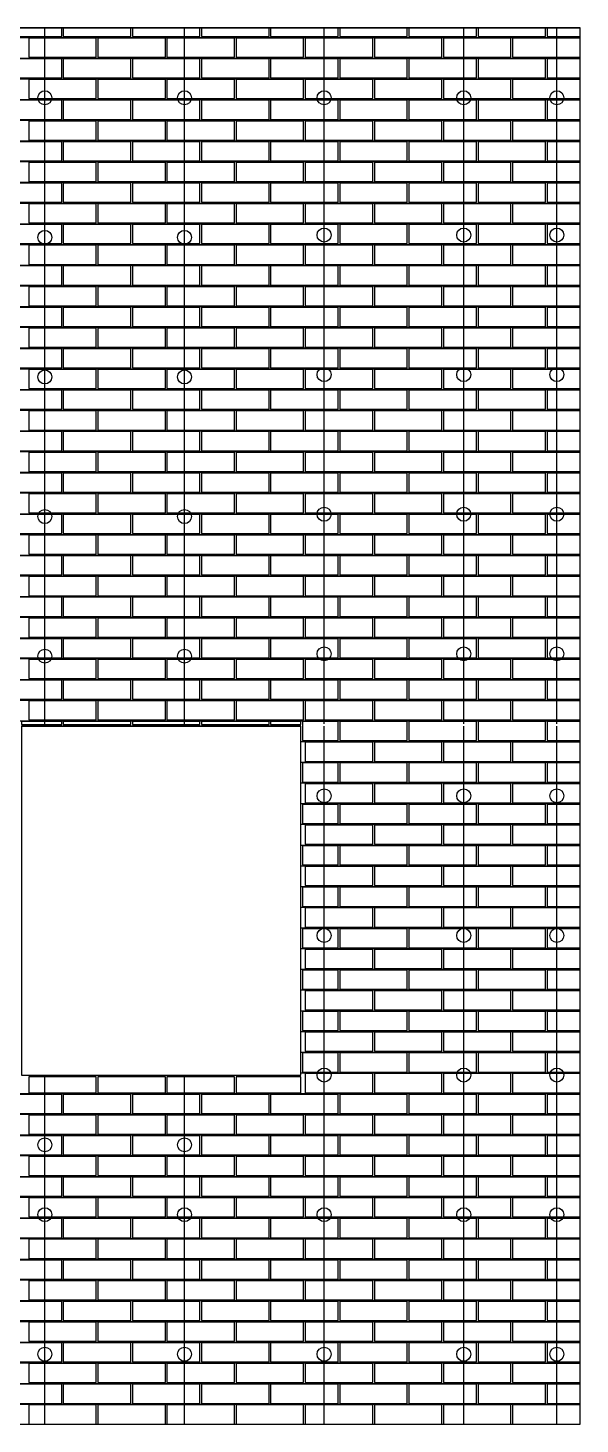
# Model space of a CAD drawing. Header units: millimetres. Extents: x 0 to 6000, y 0 to 6000.
# Drawn here: x 3628 to 6000, y 0 to 6000 of the extents above; entities that cross this region are included whole.
import ezdxf

# ---------------------------------------------------------------- set-up
doc = ezdxf.new("R2010")
doc.units = ezdxf.units.MM
for name, color, linetype in [('SOURCE_OUTER', 7, 'Continuous'), ('SOURCE_WINDOWS', 4, 'Continuous'), ('TUTORIAL_BRACKETS', 1, 'Continuous'), ('TUTORIAL_CUT', 32, 'Continuous'), ('TUTORIAL_RAILS', 5, 'Continuous'), ('TUTORIAL_SHINA', 3, 'Continuous'), ('TUTORIAL_TILES', 30, 'Continuous')]:
    doc.layers.add(name, color=color, linetype=linetype)

msp = doc.modelspace()

# ---------------------------------------------------------------- linework, layer by layer
at = {"layer": 'SOURCE_OUTER'}
msp.add_lwpolyline([(0, 0), (6000, 0), (6000, 6000), (0, 6000)], close=True, dxfattribs=at)
at = {"layer": 'SOURCE_WINDOWS'}
msp.add_lwpolyline([(3600, 1500), (4800, 1500), (4800, 3000), (3600, 3000)], close=True, dxfattribs=at)
at = {"layer": 'TUTORIAL_BRACKETS'}
for centre in [(3700, 5700), (4300, 5700), (4900, 5700), (5500, 5700), (5900, 5700), (3700, 5100), (4300, 5100), (4900, 5110), (5500, 5110), (5900, 5110), (3700, 4500), (4300, 4500), (4900, 4510), (5500, 4510), (5900, 4510), (3700, 3900), (4300, 3900), (4900, 3910), (5500, 3910), (5900, 3910), (3700, 3300), (4300, 3300), (4900, 3310), (5500, 3310), (5900, 3310), (4900, 2700), (5500, 2700), (5900, 2700), (4900, 2100), (5500, 2100), (5900, 2100), (4900, 1500), (5500, 1500), (5900, 1500), (3700, 1200), (4300, 1200), (3700, 900), (4300, 900), (4900, 900), (5500, 900), (5900, 900), (3700, 300), (4300, 300), (4900, 300), (5500, 300), (5900, 300)]:
    msp.add_circle(centre, 30, dxfattribs=at)
at = {"layer": 'TUTORIAL_CUT'}
for points in [[(3482.5, 5963), (3772.5, 5963), (3772.5, 6000), (3482.5, 6000)], [(3779.5, 5963), (4069.5, 5963), (4069.5, 6000), (3779.5, 6000)], [(4076.5, 5963), (4366.5, 5963), (4366.5, 6000), (4076.5, 6000)], [(4373.5, 5963), (4663.5, 5963), (4663.5, 6000), (4373.5, 6000)], [(4670.5, 5963), (4960.5, 5963), (4960.5, 6000), (4670.5, 6000)], [(4967.5, 5963), (5257.5, 5963), (5257.5, 6000), (4967.5, 6000)], [(5264.5, 5963), (5554.5, 5963), (5554.5, 6000), (5264.5, 6000)], [(5561.5, 5963), (5851.5, 5963), (5851.5, 6000), (5561.5, 6000)], [(5858.5, 5963), (6000, 5963), (6000, 6000), (5858.5, 6000)], [(5858.5, 5785), (6000, 5785), (6000, 5867), (5858.5, 5867)], [(5858.5, 5607), (6000, 5607), (6000, 5689), (5858.5, 5689)], [(5858.5, 5429), (6000, 5429), (6000, 5511), (5858.5, 5511)], [(5858.5, 5251), (6000, 5251), (6000, 5333), (5858.5, 5333)], [(5858.5, 5073), (6000, 5073), (6000, 5155), (5858.5, 5155)], [(5858.5, 4895), (6000, 4895), (6000, 4977), (5858.5, 4977)], [(5858.5, 4717), (6000, 4717), (6000, 4799), (5858.5, 4799)], [(5858.5, 4539), (6000, 4539), (6000, 4621), (5858.5, 4621)], [(5858.5, 4361), (6000, 4361), (6000, 4443), (5858.5, 4443)], [(5858.5, 4183), (6000, 4183), (6000, 4265), (5858.5, 4265)], [(5858.5, 4005), (6000, 4005), (6000, 4087), (5858.5, 4087)], [(5858.5, 3827), (6000, 3827), (6000, 3909), (5858.5, 3909)], [(5858.5, 3649), (6000, 3649), (6000, 3731), (5858.5, 3731)], [(5858.5, 3471), (6000, 3471), (6000, 3553), (5858.5, 3553)], [(5858.5, 3293), (6000, 3293), (6000, 3375), (5858.5, 3375)], [(5858.5, 3115), (6000, 3115), (6000, 3197), (5858.5, 3197)], [(3600, 3007), (3772.5, 3007), (3772.5, 3019), (3600, 3019)], [(3779.5, 3007), (4069.5, 3007), (4069.5, 3019), (3779.5, 3019)], [(4076.5, 3007), (4366.5, 3007), (4366.5, 3019), (4076.5, 3019)], [(4373.5, 3007), (4663.5, 3007), (4663.5, 3019), (4373.5, 3019)], [(4670.5, 3007), (4800, 3007), (4800, 3019), (4670.5, 3019)], [(4807, 2937), (4960.5, 2937), (4960.5, 3019), (4807, 3019)], [(5858.5, 2937), (6000, 2937), (6000, 3019), (5858.5, 3019)], [(4807, 2759), (4960.5, 2759), (4960.5, 2841), (4807, 2841)], [(5858.5, 2759), (6000, 2759), (6000, 2841), (5858.5, 2841)], [(4807, 2581), (4960.5, 2581), (4960.5, 2663), (4807, 2663)], [(5858.5, 2581), (6000, 2581), (6000, 2663), (5858.5, 2663)], [(4807, 2403), (4960.5, 2403), (4960.5, 2485), (4807, 2485)], [(5858.5, 2403), (6000, 2403), (6000, 2485), (5858.5, 2485)], [(4807, 2225), (4960.5, 2225), (4960.5, 2307), (4807, 2307)], [(5858.5, 2225), (6000, 2225), (6000, 2307), (5858.5, 2307)], [(4807, 2047), (4960.5, 2047), (4960.5, 2129), (4807, 2129)], [(5858.5, 2047), (6000, 2047), (6000, 2129), (5858.5, 2129)], [(4807, 1869), (4960.5, 1869), (4960.5, 1951), (4807, 1951)], [(5858.5, 1869), (6000, 1869), (6000, 1951), (5858.5, 1951)], [(4807, 1691), (4960.5, 1691), (4960.5, 1773), (4807, 1773)], [(5858.5, 1691), (6000, 1691), (6000, 1773), (5858.5, 1773)], [(4807, 1513), (4960.5, 1513), (4960.5, 1595), (4807, 1595)], [(5858.5, 1513), (6000, 1513), (6000, 1595), (5858.5, 1595)], [(3631, 1424), (3921, 1424), (3921, 1493), (3631, 1493)], [(3928, 1424), (4218, 1424), (4218, 1493), (3928, 1493)], [(4225, 1424), (4515, 1424), (4515, 1493), (4225, 1493)], [(4522, 1424), (4800, 1424), (4800, 1493), (4522, 1493)], [(5858.5, 1335), (6000, 1335), (6000, 1417), (5858.5, 1417)], [(5858.5, 1157), (6000, 1157), (6000, 1239), (5858.5, 1239)], [(5858.5, 979), (6000, 979), (6000, 1061), (5858.5, 1061)], [(5858.5, 801), (6000, 801), (6000, 883), (5858.5, 883)], [(5858.5, 623), (6000, 623), (6000, 705), (5858.5, 705)], [(5858.5, 445), (6000, 445), (6000, 527), (5858.5, 527)], [(5858.5, 267), (6000, 267), (6000, 349), (5858.5, 349)], [(5858.5, 89), (6000, 89), (6000, 171), (5858.5, 171)]]:
    msp.add_lwpolyline(points, close=True, dxfattribs=at)
at = {"layer": 'TUTORIAL_RAILS'}
for p, q in [((3700, 3000), (3700, 6000)), ((4300, 3000), (4300, 6000)), ((4900, 3010), (4900, 6000)), ((5500, 3010), (5500, 6000)), ((5900, 3010), (5900, 6000)), ((4900, 0), (4900, 3000)), ((5500, 0), (5500, 3000)), ((5900, 0), (5900, 3000)), ((3700, 0), (3700, 1500)), ((4300, 0), (4300, 1500))]:
    msp.add_line(p, q, dxfattribs=at)
at = {"layer": 'TUTORIAL_SHINA'}
for p, q in [((2500, 6000), (4900, 6000)), ((4900, 6000), (6000, 6000)), ((2500, 5959.5), (4900, 5959.5)), ((4900, 5959.5), (6000, 5959.5)), ((2500, 5870.5), (4900, 5870.5)), ((4900, 5870.5), (6000, 5870.5)), ((2500, 5781.5), (4900, 5781.5)), ((4900, 5781.5), (6000, 5781.5)), ((2500, 5692.5), (4900, 5692.5)), ((4900, 5692.5), (6000, 5692.5)), ((2500, 5603.5), (4900, 5603.5)), ((4900, 5603.5), (6000, 5603.5)), ((2500, 5514.5), (4900, 5514.5)), ((4900, 5514.5), (6000, 5514.5)), ((2500, 5425.5), (4900, 5425.5)), ((4900, 5425.5), (6000, 5425.5)), ((2500, 5336.5), (4900, 5336.5)), ((4900, 5336.5), (6000, 5336.5)), ((2500, 5247.5), (4900, 5247.5)), ((4900, 5247.5), (6000, 5247.5)), ((2500, 5158.5), (4900, 5158.5)), ((4900, 5158.5), (6000, 5158.5)), ((2500, 5069.5), (4900, 5069.5)), ((4900, 5069.5), (6000, 5069.5)), ((2500, 4980.5), (4900, 4980.5)), ((4900, 4980.5), (6000, 4980.5)), ((2500, 4891.5), (4900, 4891.5)), ((4900, 4891.5), (6000, 4891.5)), ((2500, 4802.5), (4900, 4802.5)), ((4900, 4802.5), (6000, 4802.5)), ((2500, 4713.5), (4900, 4713.5)), ((4900, 4713.5), (6000, 4713.5)), ((2500, 4624.5), (4900, 4624.5)), ((4900, 4624.5), (6000, 4624.5)), ((2500, 4535.5), (4900, 4535.5)), ((4900, 4535.5), (6000, 4535.5)), ((2500, 4446.5), (4900, 4446.5)), ((4900, 4446.5), (6000, 4446.5)), ((2500, 4357.5), (4900, 4357.5)), ((4900, 4357.5), (6000, 4357.5)), ((2500, 4268.5), (4900, 4268.5)), ((4900, 4268.5), (6000, 4268.5)), ((2500, 4179.5), (4900, 4179.5)), ((4900, 4179.5), (6000, 4179.5)), ((2500, 4090.5), (4900, 4090.5)), ((4900, 4090.5), (6000, 4090.5)), ((2500, 4001.5), (4900, 4001.5)), ((4900, 4001.5), (6000, 4001.5)), ((2500, 3912.5), (4900, 3912.5)), ((4900, 3912.5), (6000, 3912.5)), ((2500, 3823.5), (4900, 3823.5)), ((4900, 3823.5), (6000, 3823.5)), ((2500, 3734.5), (4900, 3734.5)), ((4900, 3734.5), (6000, 3734.5)), ((2500, 3645.5), (4900, 3645.5)), ((4900, 3645.5), (6000, 3645.5)), ((2500, 3556.5), (4900, 3556.5)), ((4900, 3556.5), (6000, 3556.5)), ((2500, 3467.5), (4900, 3467.5)), ((4900, 3467.5), (6000, 3467.5)), ((2500, 3378.5), (4900, 3378.5)), ((4900, 3378.5), (6000, 3378.5)), ((2500, 3289.5), (4900, 3289.5)), ((4900, 3289.5), (6000, 3289.5)), ((2500, 3200.5), (4900, 3200.5)), ((4900, 3200.5), (6000, 3200.5)), ((2500, 3111.5), (4900, 3111.5)), ((4900, 3111.5), (6000, 3111.5)), ((2500, 3022.5), (4900, 3022.5)), ((3600, 3000), (4800, 3000)), ((4900, 3022.5), (6000, 3022.5)), ((4800, 2933.5), (6000, 2933.5)), ((4800, 2844.5), (6000, 2844.5)), ((4800, 2755.5), (6000, 2755.5)), ((4800, 2666.5), (6000, 2666.5)), ((4800, 2577.5), (6000, 2577.5)), ((4800, 2488.5), (6000, 2488.5)), ((4800, 2399.5), (6000, 2399.5)), ((4800, 2310.5), (6000, 2310.5)), ((4800, 2221.5), (6000, 2221.5)), ((4800, 2132.5), (6000, 2132.5)), ((4800, 2043.5), (6000, 2043.5)), ((4800, 1954.5), (6000, 1954.5)), ((4800, 1865.5), (6000, 1865.5)), ((4800, 1776.5), (6000, 1776.5)), ((4800, 1687.5), (6000, 1687.5)), ((4800, 1598.5), (6000, 1598.5)), ((3600, 1500), (4800, 1500)), ((4800, 1509.5), (6000, 1509.5)), ((2500, 1420.5), (4900, 1420.5)), ((4900, 1420.5), (6000, 1420.5)), ((2500, 1331.5), (4900, 1331.5)), ((4900, 1331.5), (6000, 1331.5)), ((2500, 1242.5), (4900, 1242.5)), ((4900, 1242.5), (6000, 1242.5)), ((2500, 1153.5), (4900, 1153.5)), ((4900, 1153.5), (6000, 1153.5)), ((2500, 1064.5), (4900, 1064.5)), ((4900, 1064.5), (6000, 1064.5)), ((2500, 975.5), (4900, 975.5)), ((4900, 975.5), (6000, 975.5)), ((2500, 886.5), (4900, 886.5)), ((4900, 886.5), (6000, 886.5)), ((2500, 797.5), (4900, 797.5)), ((4900, 797.5), (6000, 797.5)), ((2500, 708.5), (4900, 708.5)), ((4900, 708.5), (6000, 708.5)), ((2500, 619.5), (4900, 619.5)), ((4900, 619.5), (6000, 619.5)), ((2500, 530.5), (4900, 530.5)), ((4900, 530.5), (6000, 530.5)), ((2500, 441.5), (4900, 441.5)), ((4900, 441.5), (6000, 441.5)), ((2500, 352.5), (4900, 352.5)), ((4900, 352.5), (6000, 352.5)), ((2500, 263.5), (4900, 263.5)), ((4900, 263.5), (6000, 263.5)), ((2500, 174.5), (4900, 174.5)), ((4900, 174.5), (6000, 174.5)), ((2500, 85.5), (4900, 85.5)), ((4900, 85.5), (6000, 85.5)), ((2500, 0), (4900, 0)), ((4900, 0), (6000, 0))]:
    msp.add_line(p, q, dxfattribs=at)
at = {"layer": 'TUTORIAL_TILES'}
for points in [[(3631, 5874), (3921, 5874), (3921, 5956), (3631, 5956)], [(3928, 5874), (4218, 5874), (4218, 5956), (3928, 5956)], [(4225, 5874), (4515, 5874), (4515, 5956), (4225, 5956)], [(4522, 5874), (4812, 5874), (4812, 5956), (4522, 5956)], [(4819, 5874), (5109, 5874), (5109, 5956), (4819, 5956)], [(5116, 5874), (5406, 5874), (5406, 5956), (5116, 5956)], [(5413, 5874), (5703, 5874), (5703, 5956), (5413, 5956)], [(5710, 5874), (6000, 5874), (6000, 5956), (5710, 5956)], [(3482.5, 5785), (3772.5, 5785), (3772.5, 5867), (3482.5, 5867)], [(3779.5, 5785), (4069.5, 5785), (4069.5, 5867), (3779.5, 5867)], [(4076.5, 5785), (4366.5, 5785), (4366.5, 5867), (4076.5, 5867)], [(4373.5, 5785), (4663.5, 5785), (4663.5, 5867), (4373.5, 5867)], [(4670.5, 5785), (4960.5, 5785), (4960.5, 5867), (4670.5, 5867)], [(4967.5, 5785), (5257.5, 5785), (5257.5, 5867), (4967.5, 5867)], [(5264.5, 5785), (5554.5, 5785), (5554.5, 5867), (5264.5, 5867)], [(5561.5, 5785), (5851.5, 5785), (5851.5, 5867), (5561.5, 5867)], [(3631, 5696), (3921, 5696), (3921, 5778), (3631, 5778)], [(3928, 5696), (4218, 5696), (4218, 5778), (3928, 5778)], [(4225, 5696), (4515, 5696), (4515, 5778), (4225, 5778)], [(4522, 5696), (4812, 5696), (4812, 5778), (4522, 5778)], [(4819, 5696), (5109, 5696), (5109, 5778), (4819, 5778)], [(5116, 5696), (5406, 5696), (5406, 5778), (5116, 5778)], [(5413, 5696), (5703, 5696), (5703, 5778), (5413, 5778)], [(5710, 5696), (6000, 5696), (6000, 5778), (5710, 5778)], [(3482.5, 5607), (3772.5, 5607), (3772.5, 5689), (3482.5, 5689)], [(3779.5, 5607), (4069.5, 5607), (4069.5, 5689), (3779.5, 5689)], [(4076.5, 5607), (4366.5, 5607), (4366.5, 5689), (4076.5, 5689)], [(4373.5, 5607), (4663.5, 5607), (4663.5, 5689), (4373.5, 5689)], [(4670.5, 5607), (4960.5, 5607), (4960.5, 5689), (4670.5, 5689)], [(4967.5, 5607), (5257.5, 5607), (5257.5, 5689), (4967.5, 5689)], [(5264.5, 5607), (5554.5, 5607), (5554.5, 5689), (5264.5, 5689)], [(5561.5, 5607), (5851.5, 5607), (5851.5, 5689), (5561.5, 5689)], [(3631, 5518), (3921, 5518), (3921, 5600), (3631, 5600)], [(3928, 5518), (4218, 5518), (4218, 5600), (3928, 5600)], [(4225, 5518), (4515, 5518), (4515, 5600), (4225, 5600)], [(4522, 5518), (4812, 5518), (4812, 5600), (4522, 5600)], [(4819, 5518), (5109, 5518), (5109, 5600), (4819, 5600)], [(5116, 5518), (5406, 5518), (5406, 5600), (5116, 5600)], [(5413, 5518), (5703, 5518), (5703, 5600), (5413, 5600)], [(5710, 5518), (6000, 5518), (6000, 5600), (5710, 5600)], [(3482.5, 5429), (3772.5, 5429), (3772.5, 5511), (3482.5, 5511)], [(3779.5, 5429), (4069.5, 5429), (4069.5, 5511), (3779.5, 5511)], [(4076.5, 5429), (4366.5, 5429), (4366.5, 5511), (4076.5, 5511)], [(4373.5, 5429), (4663.5, 5429), (4663.5, 5511), (4373.5, 5511)], [(4670.5, 5429), (4960.5, 5429), (4960.5, 5511), (4670.5, 5511)], [(4967.5, 5429), (5257.5, 5429), (5257.5, 5511), (4967.5, 5511)], [(5264.5, 5429), (5554.5, 5429), (5554.5, 5511), (5264.5, 5511)], [(5561.5, 5429), (5851.5, 5429), (5851.5, 5511), (5561.5, 5511)], [(3631, 5340), (3921, 5340), (3921, 5422), (3631, 5422)], [(3928, 5340), (4218, 5340), (4218, 5422), (3928, 5422)], [(4225, 5340), (4515, 5340), (4515, 5422), (4225, 5422)], [(4522, 5340), (4812, 5340), (4812, 5422), (4522, 5422)], [(4819, 5340), (5109, 5340), (5109, 5422), (4819, 5422)], [(5116, 5340), (5406, 5340), (5406, 5422), (5116, 5422)], [(5413, 5340), (5703, 5340), (5703, 5422), (5413, 5422)], [(5710, 5340), (6000, 5340), (6000, 5422), (5710, 5422)], [(3482.5, 5251), (3772.5, 5251), (3772.5, 5333), (3482.5, 5333)], [(3779.5, 5251), (4069.5, 5251), (4069.5, 5333), (3779.5, 5333)], [(4076.5, 5251), (4366.5, 5251), (4366.5, 5333), (4076.5, 5333)], [(4373.5, 5251), (4663.5, 5251), (4663.5, 5333), (4373.5, 5333)], [(4670.5, 5251), (4960.5, 5251), (4960.5, 5333), (4670.5, 5333)], [(4967.5, 5251), (5257.5, 5251), (5257.5, 5333), (4967.5, 5333)], [(5264.5, 5251), (5554.5, 5251), (5554.5, 5333), (5264.5, 5333)], [(5561.5, 5251), (5851.5, 5251), (5851.5, 5333), (5561.5, 5333)], [(3631, 5162), (3921, 5162), (3921, 5244), (3631, 5244)], [(3928, 5162), (4218, 5162), (4218, 5244), (3928, 5244)], [(4225, 5162), (4515, 5162), (4515, 5244), (4225, 5244)], [(4522, 5162), (4812, 5162), (4812, 5244), (4522, 5244)], [(4819, 5162), (5109, 5162), (5109, 5244), (4819, 5244)], [(5116, 5162), (5406, 5162), (5406, 5244), (5116, 5244)], [(5413, 5162), (5703, 5162), (5703, 5244), (5413, 5244)], [(5710, 5162), (6000, 5162), (6000, 5244), (5710, 5244)], [(3482.5, 5073), (3772.5, 5073), (3772.5, 5155), (3482.5, 5155)], [(3779.5, 5073), (4069.5, 5073), (4069.5, 5155), (3779.5, 5155)], [(4076.5, 5073), (4366.5, 5073), (4366.5, 5155), (4076.5, 5155)], [(4373.5, 5073), (4663.5, 5073), (4663.5, 5155), (4373.5, 5155)], [(4670.5, 5073), (4960.5, 5073), (4960.5, 5155), (4670.5, 5155)], [(4967.5, 5073), (5257.5, 5073), (5257.5, 5155), (4967.5, 5155)], [(5264.5, 5073), (5554.5, 5073), (5554.5, 5155), (5264.5, 5155)], [(5561.5, 5073), (5851.5, 5073), (5851.5, 5155), (5561.5, 5155)], [(3631, 4984), (3921, 4984), (3921, 5066), (3631, 5066)], [(3928, 4984), (4218, 4984), (4218, 5066), (3928, 5066)], [(4225, 4984), (4515, 4984), (4515, 5066), (4225, 5066)], [(4522, 4984), (4812, 4984), (4812, 5066), (4522, 5066)], [(4819, 4984), (5109, 4984), (5109, 5066), (4819, 5066)], [(5116, 4984), (5406, 4984), (5406, 5066), (5116, 5066)], [(5413, 4984), (5703, 4984), (5703, 5066), (5413, 5066)], [(5710, 4984), (6000, 4984), (6000, 5066), (5710, 5066)], [(3482.5, 4895), (3772.5, 4895), (3772.5, 4977), (3482.5, 4977)], [(3779.5, 4895), (4069.5, 4895), (4069.5, 4977), (3779.5, 4977)], [(4076.5, 4895), (4366.5, 4895), (4366.5, 4977), (4076.5, 4977)], [(4373.5, 4895), (4663.5, 4895), (4663.5, 4977), (4373.5, 4977)], [(4670.5, 4895), (4960.5, 4895), (4960.5, 4977), (4670.5, 4977)], [(4967.5, 4895), (5257.5, 4895), (5257.5, 4977), (4967.5, 4977)], [(5264.5, 4895), (5554.5, 4895), (5554.5, 4977), (5264.5, 4977)], [(5561.5, 4895), (5851.5, 4895), (5851.5, 4977), (5561.5, 4977)], [(3631, 4806), (3921, 4806), (3921, 4888), (3631, 4888)], [(3928, 4806), (4218, 4806), (4218, 4888), (3928, 4888)], [(4225, 4806), (4515, 4806), (4515, 4888), (4225, 4888)], [(4522, 4806), (4812, 4806), (4812, 4888), (4522, 4888)], [(4819, 4806), (5109, 4806), (5109, 4888), (4819, 4888)], [(5116, 4806), (5406, 4806), (5406, 4888), (5116, 4888)], [(5413, 4806), (5703, 4806), (5703, 4888), (5413, 4888)], [(5710, 4806), (6000, 4806), (6000, 4888), (5710, 4888)], [(3482.5, 4717), (3772.5, 4717), (3772.5, 4799), (3482.5, 4799)], [(3779.5, 4717), (4069.5, 4717), (4069.5, 4799), (3779.5, 4799)], [(4076.5, 4717), (4366.5, 4717), (4366.5, 4799), (4076.5, 4799)], [(4373.5, 4717), (4663.5, 4717), (4663.5, 4799), (4373.5, 4799)], [(4670.5, 4717), (4960.5, 4717), (4960.5, 4799), (4670.5, 4799)], [(4967.5, 4717), (5257.5, 4717), (5257.5, 4799), (4967.5, 4799)], [(5264.5, 4717), (5554.5, 4717), (5554.5, 4799), (5264.5, 4799)], [(5561.5, 4717), (5851.5, 4717), (5851.5, 4799), (5561.5, 4799)], [(3631, 4628), (3921, 4628), (3921, 4710), (3631, 4710)], [(3928, 4628), (4218, 4628), (4218, 4710), (3928, 4710)], [(4225, 4628), (4515, 4628), (4515, 4710), (4225, 4710)], [(4522, 4628), (4812, 4628), (4812, 4710), (4522, 4710)], [(4819, 4628), (5109, 4628), (5109, 4710), (4819, 4710)], [(5116, 4628), (5406, 4628), (5406, 4710), (5116, 4710)], [(5413, 4628), (5703, 4628), (5703, 4710), (5413, 4710)], [(5710, 4628), (6000, 4628), (6000, 4710), (5710, 4710)], [(3482.5, 4539), (3772.5, 4539), (3772.5, 4621), (3482.5, 4621)], [(3779.5, 4539), (4069.5, 4539), (4069.5, 4621), (3779.5, 4621)], [(4076.5, 4539), (4366.5, 4539), (4366.5, 4621), (4076.5, 4621)], [(4373.5, 4539), (4663.5, 4539), (4663.5, 4621), (4373.5, 4621)], [(4670.5, 4539), (4960.5, 4539), (4960.5, 4621), (4670.5, 4621)], [(4967.5, 4539), (5257.5, 4539), (5257.5, 4621), (4967.5, 4621)], [(5264.5, 4539), (5554.5, 4539), (5554.5, 4621), (5264.5, 4621)], [(5561.5, 4539), (5851.5, 4539), (5851.5, 4621), (5561.5, 4621)], [(3631, 4450), (3921, 4450), (3921, 4532), (3631, 4532)], [(3928, 4450), (4218, 4450), (4218, 4532), (3928, 4532)], [(4225, 4450), (4515, 4450), (4515, 4532), (4225, 4532)], [(4522, 4450), (4812, 4450), (4812, 4532), (4522, 4532)], [(4819, 4450), (5109, 4450), (5109, 4532), (4819, 4532)], [(5116, 4450), (5406, 4450), (5406, 4532), (5116, 4532)], [(5413, 4450), (5703, 4450), (5703, 4532), (5413, 4532)], [(5710, 4450), (6000, 4450), (6000, 4532), (5710, 4532)], [(3482.5, 4361), (3772.5, 4361), (3772.5, 4443), (3482.5, 4443)], [(3779.5, 4361), (4069.5, 4361), (4069.5, 4443), (3779.5, 4443)], [(4076.5, 4361), (4366.5, 4361), (4366.5, 4443), (4076.5, 4443)], [(4373.5, 4361), (4663.5, 4361), (4663.5, 4443), (4373.5, 4443)], [(4670.5, 4361), (4960.5, 4361), (4960.5, 4443), (4670.5, 4443)], [(4967.5, 4361), (5257.5, 4361), (5257.5, 4443), (4967.5, 4443)], [(5264.5, 4361), (5554.5, 4361), (5554.5, 4443), (5264.5, 4443)], [(5561.5, 4361), (5851.5, 4361), (5851.5, 4443), (5561.5, 4443)], [(3631, 4272), (3921, 4272), (3921, 4354), (3631, 4354)], [(3928, 4272), (4218, 4272), (4218, 4354), (3928, 4354)], [(4225, 4272), (4515, 4272), (4515, 4354), (4225, 4354)], [(4522, 4272), (4812, 4272), (4812, 4354), (4522, 4354)], [(4819, 4272), (5109, 4272), (5109, 4354), (4819, 4354)], [(5116, 4272), (5406, 4272), (5406, 4354), (5116, 4354)], [(5413, 4272), (5703, 4272), (5703, 4354), (5413, 4354)], [(5710, 4272), (6000, 4272), (6000, 4354), (5710, 4354)], [(3482.5, 4183), (3772.5, 4183), (3772.5, 4265), (3482.5, 4265)], [(3779.5, 4183), (4069.5, 4183), (4069.5, 4265), (3779.5, 4265)], [(4076.5, 4183), (4366.5, 4183), (4366.5, 4265), (4076.5, 4265)], [(4373.5, 4183), (4663.5, 4183), (4663.5, 4265), (4373.5, 4265)], [(4670.5, 4183), (4960.5, 4183), (4960.5, 4265), (4670.5, 4265)], [(4967.5, 4183), (5257.5, 4183), (5257.5, 4265), (4967.5, 4265)], [(5264.5, 4183), (5554.5, 4183), (5554.5, 4265), (5264.5, 4265)], [(5561.5, 4183), (5851.5, 4183), (5851.5, 4265), (5561.5, 4265)], [(3631, 4094), (3921, 4094), (3921, 4176), (3631, 4176)], [(3928, 4094), (4218, 4094), (4218, 4176), (3928, 4176)], [(4225, 4094), (4515, 4094), (4515, 4176), (4225, 4176)], [(4522, 4094), (4812, 4094), (4812, 4176), (4522, 4176)], [(4819, 4094), (5109, 4094), (5109, 4176), (4819, 4176)], [(5116, 4094), (5406, 4094), (5406, 4176), (5116, 4176)], [(5413, 4094), (5703, 4094), (5703, 4176), (5413, 4176)], [(5710, 4094), (6000, 4094), (6000, 4176), (5710, 4176)], [(3482.5, 4005), (3772.5, 4005), (3772.5, 4087), (3482.5, 4087)], [(3779.5, 4005), (4069.5, 4005), (4069.5, 4087), (3779.5, 4087)], [(4076.5, 4005), (4366.5, 4005), (4366.5, 4087), (4076.5, 4087)], [(4373.5, 4005), (4663.5, 4005), (4663.5, 4087), (4373.5, 4087)], [(4670.5, 4005), (4960.5, 4005), (4960.5, 4087), (4670.5, 4087)], [(4967.5, 4005), (5257.5, 4005), (5257.5, 4087), (4967.5, 4087)], [(5264.5, 4005), (5554.5, 4005), (5554.5, 4087), (5264.5, 4087)], [(5561.5, 4005), (5851.5, 4005), (5851.5, 4087), (5561.5, 4087)], [(3631, 3916), (3921, 3916), (3921, 3998), (3631, 3998)], [(3928, 3916), (4218, 3916), (4218, 3998), (3928, 3998)], [(4225, 3916), (4515, 3916), (4515, 3998), (4225, 3998)], [(4522, 3916), (4812, 3916), (4812, 3998), (4522, 3998)], [(4819, 3916), (5109, 3916), (5109, 3998), (4819, 3998)], [(5116, 3916), (5406, 3916), (5406, 3998), (5116, 3998)], [(5413, 3916), (5703, 3916), (5703, 3998), (5413, 3998)], [(5710, 3916), (6000, 3916), (6000, 3998), (5710, 3998)], [(3482.5, 3827), (3772.5, 3827), (3772.5, 3909), (3482.5, 3909)], [(3779.5, 3827), (4069.5, 3827), (4069.5, 3909), (3779.5, 3909)], [(4076.5, 3827), (4366.5, 3827), (4366.5, 3909), (4076.5, 3909)], [(4373.5, 3827), (4663.5, 3827), (4663.5, 3909), (4373.5, 3909)], [(4670.5, 3827), (4960.5, 3827), (4960.5, 3909), (4670.5, 3909)], [(4967.5, 3827), (5257.5, 3827), (5257.5, 3909), (4967.5, 3909)], [(5264.5, 3827), (5554.5, 3827), (5554.5, 3909), (5264.5, 3909)], [(5561.5, 3827), (5851.5, 3827), (5851.5, 3909), (5561.5, 3909)], [(3631, 3738), (3921, 3738), (3921, 3820), (3631, 3820)], [(3928, 3738), (4218, 3738), (4218, 3820), (3928, 3820)], [(4225, 3738), (4515, 3738), (4515, 3820), (4225, 3820)], [(4522, 3738), (4812, 3738), (4812, 3820), (4522, 3820)], [(4819, 3738), (5109, 3738), (5109, 3820), (4819, 3820)], [(5116, 3738), (5406, 3738), (5406, 3820), (5116, 3820)], [(5413, 3738), (5703, 3738), (5703, 3820), (5413, 3820)], [(5710, 3738), (6000, 3738), (6000, 3820), (5710, 3820)], [(3482.5, 3649), (3772.5, 3649), (3772.5, 3731), (3482.5, 3731)], [(3779.5, 3649), (4069.5, 3649), (4069.5, 3731), (3779.5, 3731)], [(4076.5, 3649), (4366.5, 3649), (4366.5, 3731), (4076.5, 3731)], [(4373.5, 3649), (4663.5, 3649), (4663.5, 3731), (4373.5, 3731)], [(4670.5, 3649), (4960.5, 3649), (4960.5, 3731), (4670.5, 3731)], [(4967.5, 3649), (5257.5, 3649), (5257.5, 3731), (4967.5, 3731)], [(5264.5, 3649), (5554.5, 3649), (5554.5, 3731), (5264.5, 3731)], [(5561.5, 3649), (5851.5, 3649), (5851.5, 3731), (5561.5, 3731)], [(3631, 3560), (3921, 3560), (3921, 3642), (3631, 3642)], [(3928, 3560), (4218, 3560), (4218, 3642), (3928, 3642)], [(4225, 3560), (4515, 3560), (4515, 3642), (4225, 3642)], [(4522, 3560), (4812, 3560), (4812, 3642), (4522, 3642)], [(4819, 3560), (5109, 3560), (5109, 3642), (4819, 3642)], [(5116, 3560), (5406, 3560), (5406, 3642), (5116, 3642)], [(5413, 3560), (5703, 3560), (5703, 3642), (5413, 3642)], [(5710, 3560), (6000, 3560), (6000, 3642), (5710, 3642)], [(3482.5, 3471), (3772.5, 3471), (3772.5, 3553), (3482.5, 3553)], [(3779.5, 3471), (4069.5, 3471), (4069.5, 3553), (3779.5, 3553)], [(4076.5, 3471), (4366.5, 3471), (4366.5, 3553), (4076.5, 3553)], [(4373.5, 3471), (4663.5, 3471), (4663.5, 3553), (4373.5, 3553)], [(4670.5, 3471), (4960.5, 3471), (4960.5, 3553), (4670.5, 3553)], [(4967.5, 3471), (5257.5, 3471), (5257.5, 3553), (4967.5, 3553)], [(5264.5, 3471), (5554.5, 3471), (5554.5, 3553), (5264.5, 3553)], [(5561.5, 3471), (5851.5, 3471), (5851.5, 3553), (5561.5, 3553)], [(3631, 3382), (3921, 3382), (3921, 3464), (3631, 3464)], [(3928, 3382), (4218, 3382), (4218, 3464), (3928, 3464)], [(4225, 3382), (4515, 3382), (4515, 3464), (4225, 3464)], [(4522, 3382), (4812, 3382), (4812, 3464), (4522, 3464)], [(4819, 3382), (5109, 3382), (5109, 3464), (4819, 3464)], [(5116, 3382), (5406, 3382), (5406, 3464), (5116, 3464)], [(5413, 3382), (5703, 3382), (5703, 3464), (5413, 3464)], [(5710, 3382), (6000, 3382), (6000, 3464), (5710, 3464)], [(3482.5, 3293), (3772.5, 3293), (3772.5, 3375), (3482.5, 3375)], [(3779.5, 3293), (4069.5, 3293), (4069.5, 3375), (3779.5, 3375)], [(4076.5, 3293), (4366.5, 3293), (4366.5, 3375), (4076.5, 3375)], [(4373.5, 3293), (4663.5, 3293), (4663.5, 3375), (4373.5, 3375)], [(4670.5, 3293), (4960.5, 3293), (4960.5, 3375), (4670.5, 3375)], [(4967.5, 3293), (5257.5, 3293), (5257.5, 3375), (4967.5, 3375)], [(5264.5, 3293), (5554.5, 3293), (5554.5, 3375), (5264.5, 3375)], [(5561.5, 3293), (5851.5, 3293), (5851.5, 3375), (5561.5, 3375)], [(3631, 3204), (3921, 3204), (3921, 3286), (3631, 3286)], [(3928, 3204), (4218, 3204), (4218, 3286), (3928, 3286)], [(4225, 3204), (4515, 3204), (4515, 3286), (4225, 3286)], [(4522, 3204), (4812, 3204), (4812, 3286), (4522, 3286)], [(4819, 3204), (5109, 3204), (5109, 3286), (4819, 3286)], [(5116, 3204), (5406, 3204), (5406, 3286), (5116, 3286)], [(5413, 3204), (5703, 3204), (5703, 3286), (5413, 3286)], [(5710, 3204), (6000, 3204), (6000, 3286), (5710, 3286)], [(3482.5, 3115), (3772.5, 3115), (3772.5, 3197), (3482.5, 3197)], [(3779.5, 3115), (4069.5, 3115), (4069.5, 3197), (3779.5, 3197)], [(4076.5, 3115), (4366.5, 3115), (4366.5, 3197), (4076.5, 3197)], [(4373.5, 3115), (4663.5, 3115), (4663.5, 3197), (4373.5, 3197)], [(4670.5, 3115), (4960.5, 3115), (4960.5, 3197), (4670.5, 3197)], [(4967.5, 3115), (5257.5, 3115), (5257.5, 3197), (4967.5, 3197)], [(5264.5, 3115), (5554.5, 3115), (5554.5, 3197), (5264.5, 3197)], [(5561.5, 3115), (5851.5, 3115), (5851.5, 3197), (5561.5, 3197)], [(3631, 3026), (3921, 3026), (3921, 3108), (3631, 3108)], [(3928, 3026), (4218, 3026), (4218, 3108), (3928, 3108)], [(4225, 3026), (4515, 3026), (4515, 3108), (4225, 3108)], [(4522, 3026), (4812, 3026), (4812, 3108), (4522, 3108)], [(4819, 3026), (5109, 3026), (5109, 3108), (4819, 3108)], [(5116, 3026), (5406, 3026), (5406, 3108), (5116, 3108)], [(5413, 3026), (5703, 3026), (5703, 3108), (5413, 3108)], [(5710, 3026), (6000, 3026), (6000, 3108), (5710, 3108)], [(4967.5, 2937), (5257.5, 2937), (5257.5, 3019), (4967.5, 3019)], [(5264.5, 2937), (5554.5, 2937), (5554.5, 3019), (5264.5, 3019)], [(5561.5, 2937), (5851.5, 2937), (5851.5, 3019), (5561.5, 3019)], [(4819, 2848), (5109, 2848), (5109, 2930), (4819, 2930)], [(5116, 2848), (5406, 2848), (5406, 2930), (5116, 2930)], [(5413, 2848), (5703, 2848), (5703, 2930), (5413, 2930)], [(5710, 2848), (6000, 2848), (6000, 2930), (5710, 2930)], [(4967.5, 2759), (5257.5, 2759), (5257.5, 2841), (4967.5, 2841)], [(5264.5, 2759), (5554.5, 2759), (5554.5, 2841), (5264.5, 2841)], [(5561.5, 2759), (5851.5, 2759), (5851.5, 2841), (5561.5, 2841)], [(4819, 2670), (5109, 2670), (5109, 2752), (4819, 2752)], [(5116, 2670), (5406, 2670), (5406, 2752), (5116, 2752)], [(5413, 2670), (5703, 2670), (5703, 2752), (5413, 2752)], [(5710, 2670), (6000, 2670), (6000, 2752), (5710, 2752)], [(4967.5, 2581), (5257.5, 2581), (5257.5, 2663), (4967.5, 2663)], [(5264.5, 2581), (5554.5, 2581), (5554.5, 2663), (5264.5, 2663)], [(5561.5, 2581), (5851.5, 2581), (5851.5, 2663), (5561.5, 2663)], [(4819, 2492), (5109, 2492), (5109, 2574), (4819, 2574)], [(5116, 2492), (5406, 2492), (5406, 2574), (5116, 2574)], [(5413, 2492), (5703, 2492), (5703, 2574), (5413, 2574)], [(5710, 2492), (6000, 2492), (6000, 2574), (5710, 2574)], [(4967.5, 2403), (5257.5, 2403), (5257.5, 2485), (4967.5, 2485)], [(5264.5, 2403), (5554.5, 2403), (5554.5, 2485), (5264.5, 2485)], [(5561.5, 2403), (5851.5, 2403), (5851.5, 2485), (5561.5, 2485)], [(4819, 2314), (5109, 2314), (5109, 2396), (4819, 2396)], [(5116, 2314), (5406, 2314), (5406, 2396), (5116, 2396)], [(5413, 2314), (5703, 2314), (5703, 2396), (5413, 2396)], [(5710, 2314), (6000, 2314), (6000, 2396), (5710, 2396)], [(4967.5, 2225), (5257.5, 2225), (5257.5, 2307), (4967.5, 2307)], [(5264.5, 2225), (5554.5, 2225), (5554.5, 2307), (5264.5, 2307)], [(5561.5, 2225), (5851.5, 2225), (5851.5, 2307), (5561.5, 2307)], [(4819, 2136), (5109, 2136), (5109, 2218), (4819, 2218)], [(5116, 2136), (5406, 2136), (5406, 2218), (5116, 2218)], [(5413, 2136), (5703, 2136), (5703, 2218), (5413, 2218)], [(5710, 2136), (6000, 2136), (6000, 2218), (5710, 2218)], [(4967.5, 2047), (5257.5, 2047), (5257.5, 2129), (4967.5, 2129)], [(5264.5, 2047), (5554.5, 2047), (5554.5, 2129), (5264.5, 2129)], [(5561.5, 2047), (5851.5, 2047), (5851.5, 2129), (5561.5, 2129)], [(4819, 1958), (5109, 1958), (5109, 2040), (4819, 2040)], [(5116, 1958), (5406, 1958), (5406, 2040), (5116, 2040)], [(5413, 1958), (5703, 1958), (5703, 2040), (5413, 2040)], [(5710, 1958), (6000, 1958), (6000, 2040), (5710, 2040)], [(4967.5, 1869), (5257.5, 1869), (5257.5, 1951), (4967.5, 1951)], [(5264.5, 1869), (5554.5, 1869), (5554.5, 1951), (5264.5, 1951)], [(5561.5, 1869), (5851.5, 1869), (5851.5, 1951), (5561.5, 1951)], [(4819, 1780), (5109, 1780), (5109, 1862), (4819, 1862)], [(5116, 1780), (5406, 1780), (5406, 1862), (5116, 1862)], [(5413, 1780), (5703, 1780), (5703, 1862), (5413, 1862)], [(5710, 1780), (6000, 1780), (6000, 1862), (5710, 1862)], [(4967.5, 1691), (5257.5, 1691), (5257.5, 1773), (4967.5, 1773)], [(5264.5, 1691), (5554.5, 1691), (5554.5, 1773), (5264.5, 1773)], [(5561.5, 1691), (5851.5, 1691), (5851.5, 1773), (5561.5, 1773)], [(4819, 1602), (5109, 1602), (5109, 1684), (4819, 1684)], [(5116, 1602), (5406, 1602), (5406, 1684), (5116, 1684)], [(5413, 1602), (5703, 1602), (5703, 1684), (5413, 1684)], [(5710, 1602), (6000, 1602), (6000, 1684), (5710, 1684)], [(4967.5, 1513), (5257.5, 1513), (5257.5, 1595), (4967.5, 1595)], [(5264.5, 1513), (5554.5, 1513), (5554.5, 1595), (5264.5, 1595)], [(5561.5, 1513), (5851.5, 1513), (5851.5, 1595), (5561.5, 1595)], [(4819, 1424), (5109, 1424), (5109, 1506), (4819, 1506)], [(5116, 1424), (5406, 1424), (5406, 1506), (5116, 1506)], [(5413, 1424), (5703, 1424), (5703, 1506), (5413, 1506)], [(5710, 1424), (6000, 1424), (6000, 1506), (5710, 1506)], [(3482.5, 1335), (3772.5, 1335), (3772.5, 1417), (3482.5, 1417)], [(3779.5, 1335), (4069.5, 1335), (4069.5, 1417), (3779.5, 1417)], [(4076.5, 1335), (4366.5, 1335), (4366.5, 1417), (4076.5, 1417)], [(4373.5, 1335), (4663.5, 1335), (4663.5, 1417), (4373.5, 1417)], [(4670.5, 1335), (4960.5, 1335), (4960.5, 1417), (4670.5, 1417)], [(4967.5, 1335), (5257.5, 1335), (5257.5, 1417), (4967.5, 1417)], [(5264.5, 1335), (5554.5, 1335), (5554.5, 1417), (5264.5, 1417)], [(5561.5, 1335), (5851.5, 1335), (5851.5, 1417), (5561.5, 1417)], [(3631, 1246), (3921, 1246), (3921, 1328), (3631, 1328)], [(3928, 1246), (4218, 1246), (4218, 1328), (3928, 1328)], [(4225, 1246), (4515, 1246), (4515, 1328), (4225, 1328)], [(4522, 1246), (4812, 1246), (4812, 1328), (4522, 1328)], [(4819, 1246), (5109, 1246), (5109, 1328), (4819, 1328)], [(5116, 1246), (5406, 1246), (5406, 1328), (5116, 1328)], [(5413, 1246), (5703, 1246), (5703, 1328), (5413, 1328)], [(5710, 1246), (6000, 1246), (6000, 1328), (5710, 1328)], [(3482.5, 1157), (3772.5, 1157), (3772.5, 1239), (3482.5, 1239)], [(3779.5, 1157), (4069.5, 1157), (4069.5, 1239), (3779.5, 1239)], [(4076.5, 1157), (4366.5, 1157), (4366.5, 1239), (4076.5, 1239)], [(4373.5, 1157), (4663.5, 1157), (4663.5, 1239), (4373.5, 1239)], [(4670.5, 1157), (4960.5, 1157), (4960.5, 1239), (4670.5, 1239)], [(4967.5, 1157), (5257.5, 1157), (5257.5, 1239), (4967.5, 1239)], [(5264.5, 1157), (5554.5, 1157), (5554.5, 1239), (5264.5, 1239)], [(5561.5, 1157), (5851.5, 1157), (5851.5, 1239), (5561.5, 1239)], [(3631, 1068), (3921, 1068), (3921, 1150), (3631, 1150)], [(3928, 1068), (4218, 1068), (4218, 1150), (3928, 1150)], [(4225, 1068), (4515, 1068), (4515, 1150), (4225, 1150)], [(4522, 1068), (4812, 1068), (4812, 1150), (4522, 1150)], [(4819, 1068), (5109, 1068), (5109, 1150), (4819, 1150)], [(5116, 1068), (5406, 1068), (5406, 1150), (5116, 1150)], [(5413, 1068), (5703, 1068), (5703, 1150), (5413, 1150)], [(5710, 1068), (6000, 1068), (6000, 1150), (5710, 1150)], [(3482.5, 979), (3772.5, 979), (3772.5, 1061), (3482.5, 1061)], [(3779.5, 979), (4069.5, 979), (4069.5, 1061), (3779.5, 1061)], [(4076.5, 979), (4366.5, 979), (4366.5, 1061), (4076.5, 1061)], [(4373.5, 979), (4663.5, 979), (4663.5, 1061), (4373.5, 1061)], [(4670.5, 979), (4960.5, 979), (4960.5, 1061), (4670.5, 1061)], [(4967.5, 979), (5257.5, 979), (5257.5, 1061), (4967.5, 1061)], [(5264.5, 979), (5554.5, 979), (5554.5, 1061), (5264.5, 1061)], [(5561.5, 979), (5851.5, 979), (5851.5, 1061), (5561.5, 1061)], [(3631, 890), (3921, 890), (3921, 972), (3631, 972)], [(3928, 890), (4218, 890), (4218, 972), (3928, 972)], [(4225, 890), (4515, 890), (4515, 972), (4225, 972)], [(4522, 890), (4812, 890), (4812, 972), (4522, 972)], [(4819, 890), (5109, 890), (5109, 972), (4819, 972)], [(5116, 890), (5406, 890), (5406, 972), (5116, 972)], [(5413, 890), (5703, 890), (5703, 972), (5413, 972)], [(5710, 890), (6000, 890), (6000, 972), (5710, 972)], [(3482.5, 801), (3772.5, 801), (3772.5, 883), (3482.5, 883)], [(3779.5, 801), (4069.5, 801), (4069.5, 883), (3779.5, 883)], [(4076.5, 801), (4366.5, 801), (4366.5, 883), (4076.5, 883)], [(4373.5, 801), (4663.5, 801), (4663.5, 883), (4373.5, 883)], [(4670.5, 801), (4960.5, 801), (4960.5, 883), (4670.5, 883)], [(4967.5, 801), (5257.5, 801), (5257.5, 883), (4967.5, 883)], [(5264.5, 801), (5554.5, 801), (5554.5, 883), (5264.5, 883)], [(5561.5, 801), (5851.5, 801), (5851.5, 883), (5561.5, 883)], [(3631, 712), (3921, 712), (3921, 794), (3631, 794)], [(3928, 712), (4218, 712), (4218, 794), (3928, 794)], [(4225, 712), (4515, 712), (4515, 794), (4225, 794)], [(4522, 712), (4812, 712), (4812, 794), (4522, 794)], [(4819, 712), (5109, 712), (5109, 794), (4819, 794)], [(5116, 712), (5406, 712), (5406, 794), (5116, 794)], [(5413, 712), (5703, 712), (5703, 794), (5413, 794)], [(5710, 712), (6000, 712), (6000, 794), (5710, 794)], [(3482.5, 623), (3772.5, 623), (3772.5, 705), (3482.5, 705)], [(3779.5, 623), (4069.5, 623), (4069.5, 705), (3779.5, 705)], [(4076.5, 623), (4366.5, 623), (4366.5, 705), (4076.5, 705)], [(4373.5, 623), (4663.5, 623), (4663.5, 705), (4373.5, 705)], [(4670.5, 623), (4960.5, 623), (4960.5, 705), (4670.5, 705)], [(4967.5, 623), (5257.5, 623), (5257.5, 705), (4967.5, 705)], [(5264.5, 623), (5554.5, 623), (5554.5, 705), (5264.5, 705)], [(5561.5, 623), (5851.5, 623), (5851.5, 705), (5561.5, 705)], [(3631, 534), (3921, 534), (3921, 616), (3631, 616)], [(3928, 534), (4218, 534), (4218, 616), (3928, 616)], [(4225, 534), (4515, 534), (4515, 616), (4225, 616)], [(4522, 534), (4812, 534), (4812, 616), (4522, 616)], [(4819, 534), (5109, 534), (5109, 616), (4819, 616)], [(5116, 534), (5406, 534), (5406, 616), (5116, 616)], [(5413, 534), (5703, 534), (5703, 616), (5413, 616)], [(5710, 534), (6000, 534), (6000, 616), (5710, 616)], [(3482.5, 445), (3772.5, 445), (3772.5, 527), (3482.5, 527)], [(3779.5, 445), (4069.5, 445), (4069.5, 527), (3779.5, 527)], [(4076.5, 445), (4366.5, 445), (4366.5, 527), (4076.5, 527)], [(4373.5, 445), (4663.5, 445), (4663.5, 527), (4373.5, 527)], [(4670.5, 445), (4960.5, 445), (4960.5, 527), (4670.5, 527)], [(4967.5, 445), (5257.5, 445), (5257.5, 527), (4967.5, 527)], [(5264.5, 445), (5554.5, 445), (5554.5, 527), (5264.5, 527)], [(5561.5, 445), (5851.5, 445), (5851.5, 527), (5561.5, 527)], [(3631, 356), (3921, 356), (3921, 438), (3631, 438)], [(3928, 356), (4218, 356), (4218, 438), (3928, 438)], [(4225, 356), (4515, 356), (4515, 438), (4225, 438)], [(4522, 356), (4812, 356), (4812, 438), (4522, 438)], [(4819, 356), (5109, 356), (5109, 438), (4819, 438)], [(5116, 356), (5406, 356), (5406, 438), (5116, 438)], [(5413, 356), (5703, 356), (5703, 438), (5413, 438)], [(5710, 356), (6000, 356), (6000, 438), (5710, 438)], [(3482.5, 267), (3772.5, 267), (3772.5, 349), (3482.5, 349)], [(3779.5, 267), (4069.5, 267), (4069.5, 349), (3779.5, 349)], [(4076.5, 267), (4366.5, 267), (4366.5, 349), (4076.5, 349)], [(4373.5, 267), (4663.5, 267), (4663.5, 349), (4373.5, 349)], [(4670.5, 267), (4960.5, 267), (4960.5, 349), (4670.5, 349)], [(4967.5, 267), (5257.5, 267), (5257.5, 349), (4967.5, 349)], [(5264.5, 267), (5554.5, 267), (5554.5, 349), (5264.5, 349)], [(5561.5, 267), (5851.5, 267), (5851.5, 349), (5561.5, 349)], [(3631, 178), (3921, 178), (3921, 260), (3631, 260)], [(3928, 178), (4218, 178), (4218, 260), (3928, 260)], [(4225, 178), (4515, 178), (4515, 260), (4225, 260)], [(4522, 178), (4812, 178), (4812, 260), (4522, 260)], [(4819, 178), (5109, 178), (5109, 260), (4819, 260)], [(5116, 178), (5406, 178), (5406, 260), (5116, 260)], [(5413, 178), (5703, 178), (5703, 260), (5413, 260)], [(5710, 178), (6000, 178), (6000, 260), (5710, 260)], [(3482.5, 89), (3772.5, 89), (3772.5, 171), (3482.5, 171)], [(3779.5, 89), (4069.5, 89), (4069.5, 171), (3779.5, 171)], [(4076.5, 89), (4366.5, 89), (4366.5, 171), (4076.5, 171)], [(4373.5, 89), (4663.5, 89), (4663.5, 171), (4373.5, 171)], [(4670.5, 89), (4960.5, 89), (4960.5, 171), (4670.5, 171)], [(4967.5, 89), (5257.5, 89), (5257.5, 171), (4967.5, 171)], [(5264.5, 89), (5554.5, 89), (5554.5, 171), (5264.5, 171)], [(5561.5, 89), (5851.5, 89), (5851.5, 171), (5561.5, 171)], [(3631, 0), (3921, 0), (3921, 82), (3631, 82)], [(3928, 0), (4218, 0), (4218, 82), (3928, 82)], [(4225, 0), (4515, 0), (4515, 82), (4225, 82)], [(4522, 0), (4812, 0), (4812, 82), (4522, 82)], [(4819, 0), (5109, 0), (5109, 82), (4819, 82)], [(5116, 0), (5406, 0), (5406, 82), (5116, 82)], [(5413, 0), (5703, 0), (5703, 82), (5413, 82)], [(5710, 0), (6000, 0), (6000, 82), (5710, 82)]]:
    msp.add_lwpolyline(points, close=True, dxfattribs=at)

doc.saveas('drawing.dxf')
